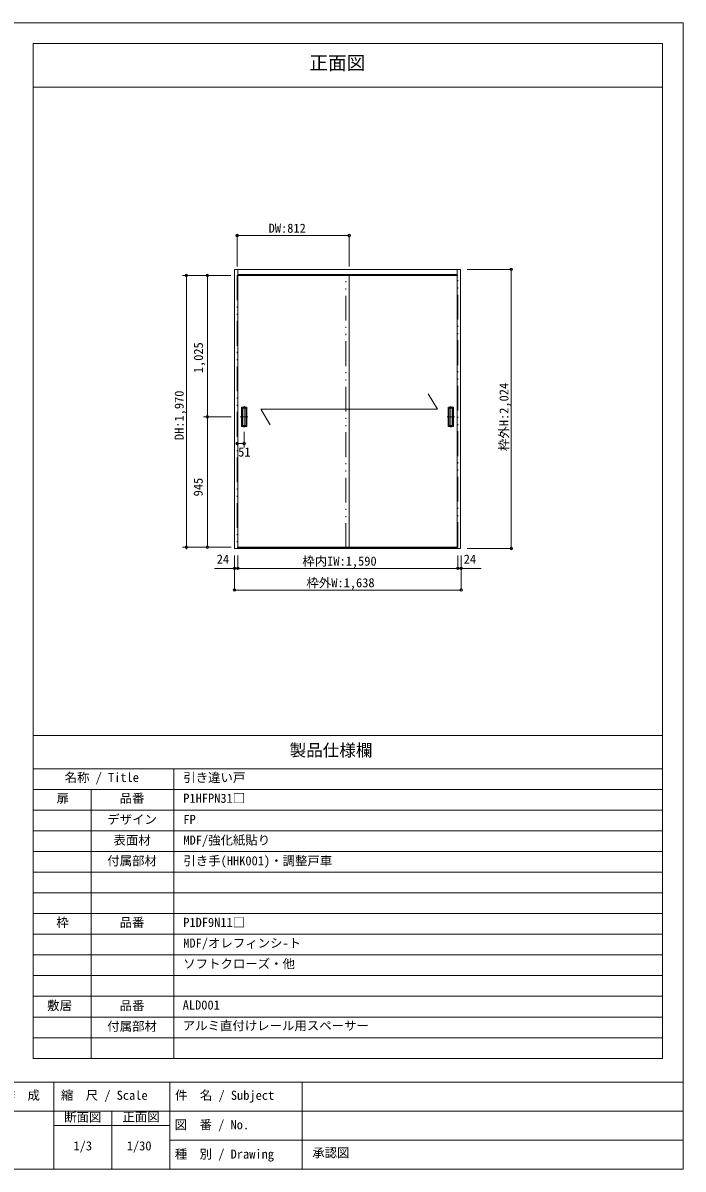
# Model space of a CAD drawing. Units: millimetres on the paper, enlarged 10 times, with parts at other scales. Extents: x -2000 to 2000, y -1385 to 1385.
# Drawn here: x 405 to 2000, y -1385 to 1385 of the extents above; entities that cross this region are included whole.
import ezdxf
from ezdxf.enums import TextEntityAlignment as Align

# ---------------------------------------------------------------- set-up
doc = ezdxf.new("R2010")
doc.units = ezdxf.units.MM
doc.header["$LTSCALE"] = 10
doc.header["$PDMODE"] = 32
doc.header["$PDSIZE"] = 6
doc.linetypes.add('DASHED_DOUBLE_DOTTED', pattern=[11, 6, -1.5, 0.25, -1.5, 0.25, -1.5])
for name, color, linetype, lineweight in [('1-1_0', 7, 'Continuous', 18), ('2-0_18', 7, 'Continuous', 18), ('3-0', 7, 'Continuous', 20)]:
    doc.layers.add(name, color=color, linetype=linetype, lineweight=lineweight)
doc.styles.add('ＭＳ ゴシック', font='')
doc.styles.get('ＭＳ ゴシック').set_extended_font_data('MS Gothic')

msp = doc.modelspace()

# ---------------------------------------------------------------- linework, layer by layer
at = {"layer": '1-1_0'}
for p, q in [((1950, 1335), (430, 1335)), ((430, -337.5), (430, 1335)), ((1950, -1117.5), (1950, 1335)), ((430, 1230), (1950, 1230)), ((430, -1117.5), (430, -337.5)), ((430, -337.5), (1950, -337.5)), ((430, -417.5), (1950, -417.5)), ((770, -1117.5), (770, -417.5)), ((430, -467.5), (1950, -467.5)), ((570, -1117.5), (570, -467.5)), ((430, -517.5), (1950, -517.5)), ((430, -567.5), (1950, -567.5)), ((430, -617.5), (1950, -617.5)), ((430, -667.5), (1950, -667.5)), ((430, -717.5), (1950, -717.5)), ((430, -767.5), (1950, -767.5)), ((430, -817.5), (1950, -817.5)), ((430, -867.5), (1950, -867.5)), ((430, -917.5), (1950, -917.5)), ((430, -967.5), (1950, -967.5)), ((430, -1017.5), (1950, -1017.5))]:
    msp.add_line(p, q, dxfattribs=at)
at = {"layer": '1-1_0', "lineweight": 20}
for p, q in [((430, -1067.5), (1950, -1067.5)), ((430, -1117.5), (1950, -1117.5)), ((2000, -1175), (-2000, -1175)), ((2000, -1175), (-2000, -1175)), ((480, -1175), (480, -1385)), ((760, -1175), (760, -1385)), ((1080, -1175), (1080, -1385)), ((2000, -1245), (-1190, -1245)), ((2000, -1245), (-1190, -1245)), ((620, -1245), (620, -1385)), ((760, -1280), (480, -1280)), ((2000, -1315), (760, -1315)), ((2000, -1315), (760, -1315)), ((-2000, -1385), (2000, -1385)), ((-2000, -1385), (2000, -1385))]:
    msp.add_line(p, q, dxfattribs=at)
at = {"layer": '1-1_0'}
msp.add_lwpolyline([(2000, -1385), (2000, 1385), (-2000, 1385), (-2000, -1385)], dxfattribs=at)
at = {"layer": '1-1_0', "lineweight": 20}
for points in [[(430, 1230), (1950, 1230), (430, 1230)], [(430, 1230), (430, -337.5), (430, 1230)]]:
    msp.add_lwpolyline(points, dxfattribs=at)
msp.add_lwpolyline([(430, 1230), (1950, 1230), (1950, -337.5), (430, -337.5)], close=True, dxfattribs=at)
at = {"layer": '2-0_18', "lineweight": 20}
msp.add_line((916.17, 789.39), (924.17, 789.39), dxfattribs=at)
at = {"layer": '3-0', "color": 4, "lineweight": 9}
for p, q in [((922.5, 871.29), (922.5, 796.29)), ((1478.11, 789.39), (1584.78, 789.39)), ((1584.78, 789.39), (1584.78, 114.73)), ((790.86, 774.73), (907.64, 774.73)), ((800.02, 112.96), (800.02, 774.63)), ((834.08, 774.73), (895.14, 774.73)), ((850.74, 424.32), (850.74, 774.73)), ((841.59, 433.06), (908.36, 433.06)), ((850.74, 118.06), (850.74, 429.32)), ((850.74, 118.06), (850.74, 429.32)), ((790.86, 118.06), (907.64, 118.06)), ((841.59, 118.06), (908.36, 118.06)), ((1584.78, 114.73), (1478.11, 114.73)), ((916.17, 97.48), (916.17, 66.81)), ((916.17, 97.48), (916.17, 66.81)), ((1463.83, 97.48), (1463.83, 66.81)), ((924.17, 66.81), (867.64, 66.81)), ((1455.83, 66.81), (1512.36, 66.81))]:
    msp.add_line(p, q, dxfattribs=at)
at = {"layer": '3-0'}
for p, q in [((924.17, 789.39), (1454.17, 789.39)), ((924.17, 789.39), (924.17, 114.73)), ((924.17, 777.39), (1454.17, 777.39)), ((1462.17, 789.39), (1454.17, 789.39)), ((1462.17, 789.39), (1462.17, 114.73)), ((922.5, 774.73), (1455.83, 774.73)), ((922.5, 774.73), (1455.83, 774.73)), ((922.5, 774.73), (1193.17, 774.73)), ((924.17, 774.73), (1454.17, 774.73)), ((1193.17, 774.63), (1193.17, 115.73)), ((932.92, 456.73), (932.92, 409.39)), ((932.92, 456.73), (946.08, 456.73)), ((932.92, 456.73), (946.08, 456.73)), ((935.33, 453.06), (935.33, 413.06)), ((936.33, 454.06), (942.67, 454.06)), ((939.5, 459.16), (939.5, 406.88)), ((939.5, 459.16), (939.5, 406.88)), ((943.67, 413.06), (943.67, 453.06)), ((946.08, 409.39), (946.08, 456.73)), ((1432.25, 456.73), (1432.25, 409.39)), ((1432.25, 456.73), (1445.42, 456.73)), ((1432.25, 456.73), (1445.42, 456.73)), ((1434.67, 453.06), (1434.67, 413.06)), ((1435.67, 454.06), (1442, 454.06)), ((1438.83, 459.16), (1438.83, 406.88)), ((1438.83, 459.16), (1438.83, 406.88)), ((1443, 413.06), (1443, 453.06)), ((1445.42, 409.39), (1445.42, 456.73)), ((930.25, 433.06), (948.53, 433.06)), ((948.64, 433.06), (930.36, 433.06)), ((1447.97, 433.06), (1429.69, 433.06)), ((1448.08, 433.06), (1429.8, 433.06)), ((932.92, 409.39), (946.08, 409.39)), ((936.33, 412.06), (942.67, 412.06)), ((939.5, 359.27), (939.5, 396.74)), ((1432.25, 409.39), (1445.42, 409.39)), ((1435.67, 412.06), (1442, 412.06)), ((939.5, 368.43), (922.5, 368.43)), ((922.5, 118.06), (1454.17, 118.06)), ((1193.17, 118.06), (924.17, 118.06)), ((924.17, 115.06), (924.17, 116.73)), ((1454.17, 115.73), (924.17, 115.73)), ((1454.17, 114.73), (924.17, 114.73)), ((1185.17, 118.06), (1455.83, 118.06))]:
    msp.add_line(p, q, dxfattribs=at)
at = {"layer": '3-0', "linetype": 'DASHED_DOUBLE_DOTTED'}
for p, q in [((922.5, 774.73), (922.5, 118.06)), ((1185.17, 115.73), (1185.17, 774.63)), ((1455.83, 118.06), (1455.83, 774.73))]:
    msp.add_line(p, q, dxfattribs=at)
at = {"layer": '3-0', "color": 4, "lineweight": 9}
for points in [[(922.5, 871.29), (1193.17, 871.29), (1193.17, 796.29)], [(924.17, 97.48), (924.17, 66.81), (1455.83, 66.81), (1455.83, 97.48)], [(916.17, 66.81), (916.17, 14.48), (1463.83, 14.48), (1463.83, 66.81)]]:
    msp.add_lwpolyline(points, dxfattribs=at)
at = {"layer": '3-0'}
for points in [[(916.17, 789.39), (916.17, 114.73), (924.17, 114.73)], [(1454.17, 789.39), (1454.17, 114.73), (1462.17, 114.73)], [(1193.17, 451.16), (1406.44, 451.16), (1383.89, 488.88)], [(1193.17, 451.16), (979.89, 451.16), (1002.45, 413.44)]]:
    msp.add_lwpolyline(points, dxfattribs=at)
for centre, start, end in [((936.33, 453.06), 90, 180), ((942.67, 453.06), 0, 90), ((1435.67, 453.06), 90, 180), ((1442, 453.06), 0, 90), ((936.33, 413.06), 180, 270), ((942.67, 413.06), 270, 0), ((1435.67, 413.06), 180, 270), ((1442, 413.06), 270, 0)]:
    msp.add_arc(centre, 1, start, end, dxfattribs=at)
at = {"layer": '3-0', "color": 4}
for p in [(922.5, 871.29), (1193.17, 871.29), (800.02, 774.73), (850.74, 774.73), (1584.78, 789.39), (850.74, 433.06), (800.02, 118.06), (850.74, 118.06), (1585.07, 114.73), (916.17, 66.81), (924.17, 66.81), (1455.83, 66.81), (1463.83, 66.81), (916.17, 14.48), (916.17, 14.48), (1463.83, 14.48)]:
    msp.add_point(p, dxfattribs=at)
at = {"layer": '3-0'}
for p in [(922.5, 368.43), (939.5, 368.43)]:
    msp.add_point(p, dxfattribs=at)

# ---------------------------------------------------------------- texts
at = {"layer": '1-1_0', "style": 'ＭＳ ゴシック'}
for s, height, p in [('正面図', 32.99, (1097.24, 1261.98)), ('製品仕様欄', 29.33, (1049.4, -396.07)), ('名称 / Title', 21.99, (505.64, -456.06)), ('引き違い戸', 21.99, (792.33, -456.36)), ('扉', 21.99, (486.33, -506.36)), ('品番', 21.99, (638.67, -506.36)), ('P1HFPN31□', 21.99, (792.33, -506.36)), ('デザイン', 21.99, (608.75, -557.5)), ('FP', 21.99, (792.7, -557.5)), ('表面材', 21.99, (623.75, -607.5)), ('MDF/強化紙貼り', 21.99, (792.7, -607.5)), ('付属部材', 21.99, (608.75, -657.5)), ('引き手(HHK001)・調整戸車', 21.99, (792.7, -657.5)), ('枠', 21.99, (485.67, -806.36)), ('品番', 21.99, (638.67, -806.36)), ('P1DF9N11□', 21.99, (792.33, -806.36)), ('MDF/オレフィンシ-ト', 21.99, (792.33, -856.36)), ('ソフトクローズ・他', 21.99, (792.33, -906.36)), ('敷居', 21.99, (463.65, -1007.36)), ('品番', 21.99, (638.75, -1007.5)), ('ALD001', 21.99, (791.06, -1005.99)), ('アルミ直付けレール用スペーサー', 21.99, (791.06, -1055.91)), ('付属部材', 21.99, (608.75, -1057.5)), ('作\u3000成', 21.99, (356.17, -1224.21)), ('縮\u3000尺 / Scale', 21.99, (496.68, -1224.21)), ('件\u3000名 / Subject', 21.99, (772.61, -1224.24)), ('断面図', 21.99, (504.6, -1277.15)), ('正面図', 21.99, (645.4, -1276.44)), ('図\u3000番 / No.', 21.99, (771.77, -1295.35)), ('1/3', 21.99, (527.17, -1346.45)), ('1/30', 21.99, (655.92, -1346.45)), ('種\u3000別 / Drawing', 21.99, (771.94, -1366.29)), ('承認図', 21.99, (1104.03, -1363.1))]:
    msp.add_text(s, height=height, dxfattribs=at).set_placement(p, align=Align.BOTTOM_LEFT)
at = {"layer": '3-0', "style": 'ＭＳ ゴシック'}
for s, p in [('DW:812', (998.67, 871.29)), ('51', (925.03, 330.35)), ('24', (873.3, 71.48)), ('枠内IW:1,590', (1080, 66.81)), ('24', (1470.03, 71.48)), ('枠外W:1,638', (1090, 14.48))]:
    msp.add_text(s, height=21.99, dxfattribs=at).set_placement(p, align=Align.BOTTOM_LEFT)
for s, p in [('1,025', (846.58, 538.43)), ('枠外H:2,024', (1584.78, 350.39)), ('DH:1,970', (800.02, 376.81)), ('945', (845.95, 240.77))]:
    msp.add_text(s, height=21.99, rotation=90, dxfattribs=at).set_placement(p, align=Align.BOTTOM_LEFT)

doc.saveas('drawing.dxf')
